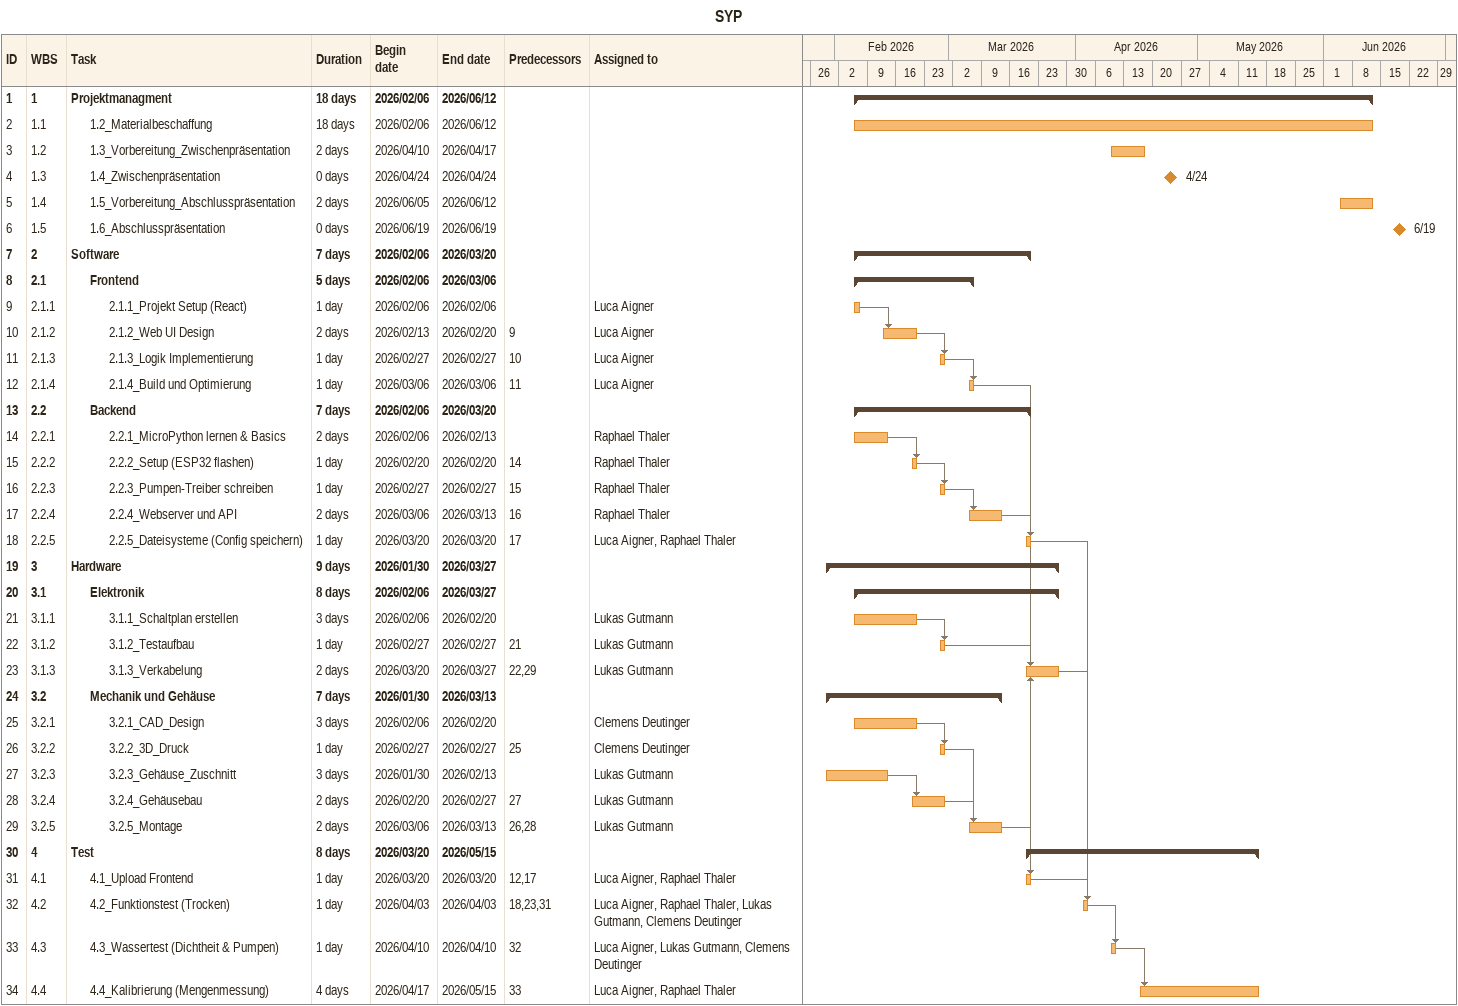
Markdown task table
SYP

| ID | WBS | Task | Duration | Start | Finish | Predecessors | Resources |
|---|---|---|---|---|---|---|---|
| 1 | 1 | **Projektmanagment** | 18d | 2026-02-06 | 2026-06-12 |  |  |
| 2 | 1.1 | 1.2_Materialbeschaffung | 18d | 2026-02-06 | 2026-06-12 |  |  |
| 3 | 1.2 | 1.3_Vorbereitung_Zwischenpräsentation | 2d | 2026-04-10 | 2026-04-17 |  |  |
| 4 | 1.3 | 1.4_Zwischenpräsentation | 0d | 2026-04-24 | 2026-04-24 |  |  |
| 5 | 1.4 | 1.5_Vorbereitung_Abschlusspräsentation | 2d | 2026-06-05 | 2026-06-12 |  |  |
| 6 | 1.5 | 1.6_Abschlusspräsentation | 0d | 2026-06-19 | 2026-06-19 |  |  |
| 7 | 2 | **Software** | 7d | 2026-02-06 | 2026-03-20 |  |  |
| 8 | 2.1 | **Frontend** | 5d | 2026-02-06 | 2026-03-06 |  |  |
| 9 | 2.1.1 | 2.1.1_Projekt Setup (React) | 1d | 2026-02-06 | 2026-02-06 |  | Luca Aigner |
| 10 | 2.1.2 | 2.1.2_Web UI Design | 2d | 2026-02-13 | 2026-02-20 | 9 | Luca Aigner |
| 11 | 2.1.3 | 2.1.3_Logik Implementierung | 1d | 2026-02-27 | 2026-02-27 | 10 | Luca Aigner |
| 12 | 2.1.4 | 2.1.4_Build und Optimierung | 1d | 2026-03-06 | 2026-03-06 | 11 | Luca Aigner |
| 13 | 2.2 | **Backend** | 7d | 2026-02-06 | 2026-03-20 |  |  |
| 14 | 2.2.1 | 2.2.1_MicroPython lernen & Basics | 2d | 2026-02-06 | 2026-02-13 |  | Raphael Thaler |
| 15 | 2.2.2 | 2.2.2_Setup (ESP32 flashen) | 1d | 2026-02-20 | 2026-02-20 | 14 | Raphael Thaler |
| 16 | 2.2.3 | 2.2.3_Pumpen-Treiber schreiben | 1d | 2026-02-27 | 2026-02-27 | 15 | Raphael Thaler |
| 17 | 2.2.4 | 2.2.4_Webserver und API | 2d | 2026-03-06 | 2026-03-13 | 16 | Raphael Thaler |
| 18 | 2.2.5 | 2.2.5_Dateisysteme (Config speichern) | 1d | 2026-03-20 | 2026-03-20 | 17 | Luca Aigner, Raphael Thaler |
| 19 | 3 | **Hardware** | 9d | 2026-01-30 | 2026-03-27 |  |  |
| 20 | 3.1 | **Elektronik** | 8d | 2026-02-06 | 2026-03-27 |  |  |
| 21 | 3.1.1 | 3.1.1_Schaltplan erstellen | 3d | 2026-02-06 | 2026-02-20 |  | Lukas Gutmann |
| 22 | 3.1.2 | 3.1.2_Testaufbau | 1d | 2026-02-27 | 2026-02-27 | 21 | Lukas Gutmann |
| 23 | 3.1.3 | 3.1.3_Verkabelung | 2d | 2026-03-20 | 2026-03-27 | 22, 29 | Lukas Gutmann |
| 24 | 3.2 | **Mechanik und Gehäuse** | 7d | 2026-01-30 | 2026-03-13 |  |  |
| 25 | 3.2.1 | 3.2.1_CAD_Design | 3d | 2026-02-06 | 2026-02-20 |  | Clemens Deutinger |
| 26 | 3.2.2 | 3.2.2_3D_Druck | 1d | 2026-02-27 | 2026-02-27 | 25 | Clemens Deutinger |
| 27 | 3.2.3 | 3.2.3_Gehäuse_Zuschnitt | 3d | 2026-01-30 | 2026-02-13 |  | Lukas Gutmann |
| 28 | 3.2.4 | 3.2.4_Gehäusebau | 2d | 2026-02-20 | 2026-02-27 | 27 | Lukas Gutmann |
| 29 | 3.2.5 | 3.2.5_Montage | 2d | 2026-03-06 | 2026-03-13 | 26, 28 | Lukas Gutmann |
| 30 | 4 | **Test** | 8d | 2026-03-20 | 2026-05-15 |  |  |
| 31 | 4.1 | 4.1_Upload Frontend | 1d | 2026-03-20 | 2026-03-20 | 12, 17 | Luca Aigner, Raphael Thaler |
| 32 | 4.2 | 4.2_Funktionstest (Trocken) | 1d | 2026-04-03 | 2026-04-03 | 18, 23, 31 | Luca Aigner, Raphael Thaler, Lukas Gutmann, Clemens Deutinger |
| 33 | 4.3 | 4.3_Wassertest (Dichtheit & Pumpen) | 1d | 2026-04-10 | 2026-04-10 | 32 | Luca Aigner, Lukas Gutmann, Clemens Deutinger |
| 34 | 4.4 | 4.4_Kalibrierung (Mengenmessung) | 4d | 2026-04-17 | 2026-05-15 | 33 | Luca Aigner, Raphael Thaler |
